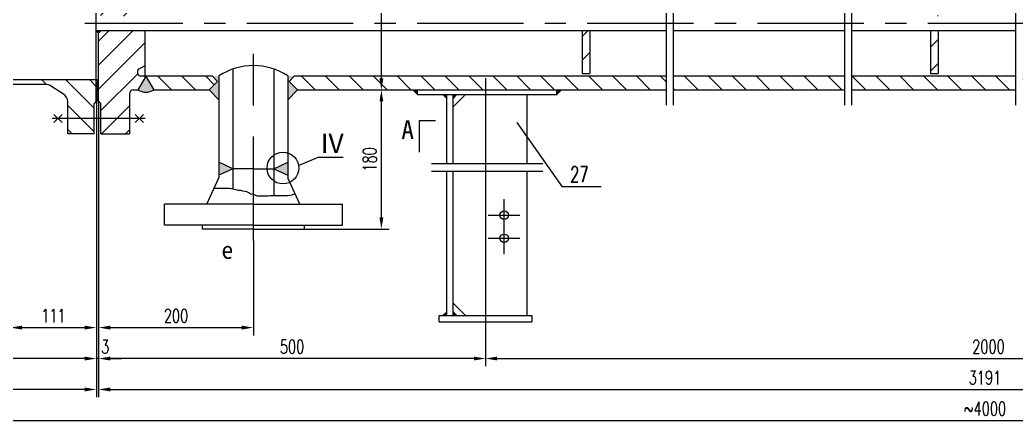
# Model space of a CAD drawing. Extents: x -330 to 591, y 748 to 1407.
# Drawn here: x -199.8 to 57.7, y 1125.9 to 1231.5 of the extents above; entities that cross this region are included whole.
import ezdxf

# ---------------------------------------------------------------- set-up
doc = ezdxf.new("R2010")
doc.units = 0
doc.header["$LTSCALE"] = 11
doc.header["$MEASUREMENT"] = 0
doc.linetypes.add('CENTER', pattern=[2, 1.25, -0.25, 0.25, -0.25])
doc.layers.get('DEFPOINTS').update_dxf_attribs({"linetype": 'CONTINUOUS'})
doc.layers.add('1', color=1, linetype='CONTINUOUS')
doc.layers.add('6', color=1, linetype='CENTER')
doc.styles.add('HZTXT', font='romans.shx', dxfattribs={"width": 0.7, "bigfont": 'hzj.shx'})
doc.styles.get("Standard").update_dxf_attribs({"font": 'SimSun.ttf', "width": 0.7})
doc.dimstyles.get("Standard").update_dxf_attribs({"dimtxt": 0.18, "dimasz": 0.18, "dimexe": 0.18, "dimexo": 0.0625, "dimgap": 0.09, "dimtad": 0, "dimtih": 1, "dimtoh": 1, "dimdec": 4, "dimzin": 0, "dimdsep": 46, "dimtxsty": 'Standard', "dimcen": 0.09, "dimadec": 0, "dimazin": 0, "dimtfac": 1, "dimtdec": 4, "dimtofl": 0, "dimtmove": 0, "dimatfit": 3, "dimfxl": 0, "dimtolj": 1, "dimtzin": 0, "dimarcsym": 0})
pattern_1 = [(135, (0, 731.0505), (-3.093592, -3.093592), [])]
pattern_2 = [(45, (0, 731.0505), (-3.093592, 3.093592), [])]

# ---------------------------------------------------------------- blocks, each defined once
blk = doc.blocks.new('*D128')
at = {"layer": '1', "color": 4}
for p, q in [((-179.46, 1141.89), (-179.46, 1133.89)), ((278.74, 1141.89), (278.74, 1133.89)), ((-176.46, 1135.89), (275.74, 1135.89))]:
    blk.add_line(p, q, dxfattribs=at)
for points in [[(-176.46, 1136.39), (-176.46, 1135.39), (-179.46, 1135.89)], [(275.74, 1136.39), (275.74, 1135.39), (278.74, 1135.89)]]:
    blk.add_solid(points, dxfattribs=at)
at = {"layer": 'DEFPOINTS', "color": 0}
for p in [(-179.46, 1141.89), (278.74, 1141.89), (278.74, 1135.89)]:
    blk.add_point(p, dxfattribs=at)
at = {"layer": '1', "color": 4, "insert": (49.64, 1138.94), "char_height": 3.5, "attachment_point": 5, "style": 'HZTXT'}
blk.add_mtext('\\A1;3191', dxfattribs=at)
blk = doc.blocks.new('*D127')
at = {"layer": '1', "color": 4}
for p, q in [((364.54, 1181.74), (364.54, 1125.89)), ((-265.26, 1146.72), (-265.26, 1125.89)), ((-262.26, 1127.89), (361.54, 1127.89))]:
    blk.add_line(p, q, dxfattribs=at)
for points in [[(-262.26, 1128.39), (-262.26, 1127.39), (-265.26, 1127.89)], [(361.54, 1128.39), (361.54, 1127.39), (364.54, 1127.89)]]:
    blk.add_solid(points, dxfattribs=at)
at = {"layer": 'DEFPOINTS', "color": 0}
for p in [(364.54, 1181.74), (-265.26, 1146.72), (364.54, 1127.89)]:
    blk.add_point(p, dxfattribs=at)
at = {"layer": '1', "color": 4, "insert": (49.64, 1130.94), "char_height": 3.5, "attachment_point": 5, "style": 'HZTXT'}
blk.add_mtext('\\A1;~4000', dxfattribs=at)
blk = doc.blocks.new('*D54')
at = {"layer": '1', "color": 4}
for p, q in [((-179.46, 1210.5), (-179.46, 1141.89)), ((-79.46, 1150.4), (-79.46, 1141.89)), ((-82.46, 1143.89), (-176.46, 1143.89))]:
    blk.add_line(p, q, dxfattribs=at)
for points in [[(-176.46, 1144.39), (-176.46, 1143.39), (-179.46, 1143.89)], [(-82.46, 1144.39), (-82.46, 1143.39), (-79.46, 1143.89)]]:
    blk.add_solid(points, dxfattribs=at)
at = {"layer": 'DEFPOINTS', "color": 0}
for p in [(-179.46, 1210.5), (-79.46, 1150.4), (-179.46, 1143.89)]:
    blk.add_point(p, dxfattribs=at)
at = {"layer": '1', "color": 4, "insert": (-129.46, 1146.94), "char_height": 3.5, "attachment_point": 5, "style": 'HZTXT'}
blk.add_mtext('\\A1;500', dxfattribs=at)
blk = doc.blocks.new('*D53')
at = {"layer": '1', "color": 4}
for p, q in [((-179.46, 1210.5), (-179.46, 1149.89)), ((-139.46, 1174.4), (-139.46, 1149.89)), ((-176.46, 1151.89), (-142.46, 1151.89))]:
    blk.add_line(p, q, dxfattribs=at)
for points in [[(-176.46, 1152.39), (-176.46, 1151.39), (-179.46, 1151.89)], [(-142.46, 1152.39), (-142.46, 1151.39), (-139.46, 1151.89)]]:
    blk.add_solid(points, dxfattribs=at)
at = {"layer": 'DEFPOINTS', "color": 0}
for p in [(-179.46, 1210.5), (-139.46, 1174.4), (-139.46, 1151.89)]:
    blk.add_point(p, dxfattribs=at)
at = {"layer": '1', "color": 4, "insert": (-159.46, 1154.94), "char_height": 3.5, "attachment_point": 5, "style": 'HZTXT'}
blk.add_mtext('\\A1;200', dxfattribs=at)
blk = doc.blocks.new('*D52')
at = {"layer": '1', "color": 4}
for p, q in [((-180.06, 1210.5), (-180.06, 1141.89)), ((-179.46, 1210.5), (-179.46, 1141.89)), ((-183.06, 1143.89), (-186.06, 1143.89)), ((-179.46, 1143.89), (-180.06, 1143.89)), ((-176.46, 1143.89), (-173.46, 1143.89))]:
    blk.add_line(p, q, dxfattribs=at)
for points in [[(-183.06, 1144.39), (-183.06, 1143.39), (-180.06, 1143.89)], [(-176.46, 1144.39), (-176.46, 1143.39), (-179.46, 1143.89)]]:
    blk.add_solid(points, dxfattribs=at)
at = {"layer": 'DEFPOINTS', "color": 0}
for p in [(-180.06, 1210.5), (-179.46, 1210.5), (-180.06, 1143.89)]:
    blk.add_point(p, dxfattribs=at)
at = {"layer": '1', "color": 4, "insert": (-177.78, 1146.94), "char_height": 3.5, "attachment_point": 5, "style": 'HZTXT'}
blk.add_mtext('\\A1;3', dxfattribs=at)
blk = doc.blocks.new('*D51')
at = {"layer": '1', "color": 4}
for p, q in [((-202.26, 1216), (-202.26, 1149.89)), ((-180.06, 1210.5), (-180.06, 1149.89)), ((-199.26, 1151.89), (-183.06, 1151.89))]:
    blk.add_line(p, q, dxfattribs=at)
for points in [[(-199.26, 1152.39), (-199.26, 1151.39), (-202.26, 1151.89)], [(-183.06, 1152.39), (-183.06, 1151.39), (-180.06, 1151.89)]]:
    blk.add_solid(points, dxfattribs=at)
at = {"layer": 'DEFPOINTS', "color": 0}
for p in [(-202.26, 1216), (-180.06, 1210.5), (-180.06, 1151.89)]:
    blk.add_point(p, dxfattribs=at)
at = {"layer": '1', "color": 4, "insert": (-191.16, 1154.94), "char_height": 3.5, "attachment_point": 5, "style": 'HZTXT'}
blk.add_mtext('\\A1;111', dxfattribs=at)
blk = doc.blocks.new('*D49')
at = {"layer": '1', "color": 4}
for p, q in [((-239.06, 1216), (-239.06, 1141.89)), ((-180.06, 1149.89), (-180.06, 1141.89)), ((-183.06, 1143.89), (-236.06, 1143.89))]:
    blk.add_line(p, q, dxfattribs=at)
for points in [[(-236.06, 1144.39), (-236.06, 1143.39), (-239.06, 1143.89)], [(-183.06, 1144.39), (-183.06, 1143.39), (-180.06, 1143.89)]]:
    blk.add_solid(points, dxfattribs=at)
at = {"layer": 'DEFPOINTS', "color": 0}
for p in [(-239.06, 1216), (-180.06, 1149.89), (-239.06, 1143.89)]:
    blk.add_point(p, dxfattribs=at)
at = {"layer": '1', "color": 4, "insert": (-209.56, 1146.94), "char_height": 3.5, "attachment_point": 5, "style": 'HZTXT'}
blk.add_mtext('\\A1;295', dxfattribs=at)
blk = doc.blocks.new('*D47')
at = {"layer": '1', "color": 4}
for p, q in [((-265.26, 1256), (-265.26, 1133.89)), ((-180.06, 1210.5), (-180.06, 1133.89)), ((-183.06, 1135.89), (-262.26, 1135.89))]:
    blk.add_line(p, q, dxfattribs=at)
for points in [[(-262.26, 1136.39), (-262.26, 1135.39), (-265.26, 1135.89)], [(-183.06, 1136.39), (-183.06, 1135.39), (-180.06, 1135.89)]]:
    blk.add_solid(points, dxfattribs=at)
at = {"layer": 'DEFPOINTS', "color": 0}
for p in [(-265.26, 1256), (-180.06, 1210.5), (-265.26, 1135.89)]:
    blk.add_point(p, dxfattribs=at)
at = {"layer": '1', "color": 4, "insert": (-222.66, 1138.94), "char_height": 3.5, "attachment_point": 5, "style": 'HZTXT'}
blk.add_mtext('\\A1;401', dxfattribs=at)
blk = doc.blocks.new('*D38')
at = {"layer": '1', "color": 4}
for p, q in [((-109.5, 1213.4), (-104.38, 1213.4)), ((-106.38, 1180.4), (-106.38, 1210.4)), ((-126.26, 1177.4), (-104.38, 1177.4))]:
    blk.add_line(p, q, dxfattribs=at)
for points in [[(-106.88, 1210.4), (-105.88, 1210.4), (-106.38, 1213.4)], [(-106.88, 1180.4), (-105.88, 1180.4), (-106.38, 1177.4)]]:
    blk.add_solid(points, dxfattribs=at)
at = {"layer": 'DEFPOINTS', "color": 0}
for p in [(-109.5, 1213.4), (-106.38, 1213.4), (-126.26, 1177.4)]:
    blk.add_point(p, dxfattribs=at)
at = {"layer": '1', "color": 4, "insert": (-109.43, 1195.4), "char_height": 3.5, "attachment_point": 5, "rotation": 90, "style": 'HZTXT'}
blk.add_mtext('\\A1;180', dxfattribs=at)
blk = doc.blocks.new('*D37')
at = {"layer": '1', "color": 4}
for p, q in [((-79.46, 1150.4), (-79.46, 1141.89)), ((180.54, 1150.4), (180.54, 1141.89)), ((-76.46, 1143.89), (177.54, 1143.89))]:
    blk.add_line(p, q, dxfattribs=at)
for points in [[(-76.46, 1144.39), (-76.46, 1143.39), (-79.46, 1143.89)], [(177.54, 1144.39), (177.54, 1143.39), (180.54, 1143.89)]]:
    blk.add_solid(points, dxfattribs=at)
at = {"layer": 'DEFPOINTS', "color": 0}
for p in [(-79.46, 1150.4), (180.54, 1150.4), (180.54, 1143.89)]:
    blk.add_point(p, dxfattribs=at)
at = {"layer": '1', "color": 4, "insert": (50.54, 1146.94), "char_height": 3.5, "attachment_point": 5, "style": 'HZTXT'}
blk.add_mtext('\\A1;2000', dxfattribs=at)
blk = doc.blocks.new('*D36')
at = {"layer": '1', "color": 4}
for p, q in [((-104.37, 1298.6), (-108.38, 1298.6)), ((-106.38, 1216.4), (-106.38, 1295.6)), ((-109.5, 1213.4), (-104.38, 1213.4))]:
    blk.add_line(p, q, dxfattribs=at)
for points in [[(-106.88, 1295.6), (-105.88, 1295.6), (-106.38, 1298.6)], [(-106.88, 1216.4), (-105.88, 1216.4), (-106.38, 1213.4)]]:
    blk.add_solid(points, dxfattribs=at)
at = {"layer": 'DEFPOINTS', "color": 0}
for p in [(-106.38, 1298.6), (-104.37, 1298.6), (-109.5, 1213.4)]:
    blk.add_point(p, dxfattribs=at)
at = {"layer": '1', "color": 4, "insert": (-109.43, 1256), "char_height": 3.5, "attachment_point": 5, "rotation": 90, "style": 'HZTXT'}
blk.add_mtext('\\A1;%%C426X22', dxfattribs=at)

msp = doc.modelspace()

# ---------------------------------------------------------------- hatches: boundary and pattern name
at = {"layer": '1'}
h = msp.add_hatch(dxfattribs=at)
h.set_pattern_fill('ANSI31', color=0, scale=35, style=0)
h.set_pattern_definition(pattern_2)
h.paths.add_polyline_path([(-171.462271, 1310.003015), (-178.862271, 1310.003015), (-178.862271, 1306.003015), (-171.462271, 1306.003015)])
h.paths.add_polyline_path([(-169.309792, 1298.603015), (-170.462271, 1298.603015, -0.4142135624), (-171.462271, 1299.603015), (-171.462271, 1306.003015), (-178.862271, 1306.003015), (-178.862271, 1302.103015), (-179.462271, 1301.503015), (-179.462271, 1256.003015), (-179.462271, 1233.053015), (-178.862271, 1232.453015), (-167.462271, 1232.453015), (-167.462271, 1242.343015), (-170.462271, 1242.343015), (-171.462271, 1242.343015), (-171.462271, 1242.943015), (-172.462271, 1242.943015), (-172.808681, 1243.543015), (-172.462271, 1244.143015), (-171.462271, 1244.143015), (-171.462271, 1244.743015), (-170.462271, 1244.743015), (-167.462271, 1244.743015), (-167.462271, 1256.003015), (-167.462271, 1263.359944, -0.5082967515), (-174.450425, 1268.458005, -0.5082967515), (-167.462271, 1273.556065), (-167.462271, 1292.270965), (-168.962271, 1293.13699, -0.767326988), (-168.462271, 1295.003015), (-167.462271, 1295.003015), (-167.462271, 1295.403015)])
h.paths.add_polyline_path([(-167.462271, 1228.653015), (-178.862271, 1228.653015), (-179.462271, 1228.053015), (-179.462271, 1210.503015), (-178.862271, 1209.903015), (-178.862271, 1206.003015), (-171.462271, 1206.003015), (-171.462271, 1212.403015, -0.4142135624), (-170.462271, 1213.403015), (-169.309792, 1213.403015), (-167.462271, 1216.603015), (-167.462271, 1217.003015), (-168.462271, 1217.003015, -0.767326988), (-168.962271, 1218.869041), (-167.462271, 1219.735066)])
h.paths.add_polyline_path([(-171.462271, 1206.003015), (-178.862271, 1206.003015), (-178.862271, 1202.003015), (-171.462271, 1202.003015)])
h.paths.add_polyline_path([(-167.462271, 1267.263015), (-170.462271, 1267.263015), (-171.462271, 1267.263015), (-171.462271, 1267.863015), (-172.462271, 1267.863015), (-172.808681, 1268.463015), (-172.462271, 1269.063015), (-171.462271, 1269.063015), (-171.462271, 1269.663015), (-170.462271, 1269.663015), (-167.462271, 1269.663015), (-167.462271, 1273.556065, 0.5082967515), (-174.450425, 1268.458005, 0.5082967515), (-167.462271, 1263.359944)])
h.paths.add_polyline_path([(-167.462271, 1267.863015), (-170.462271, 1267.863015), (-170.462271, 1267.263015), (-167.462271, 1267.263015)], flags=17)
h.paths.add_polyline_path([(-167.462271, 1269.663015), (-170.462271, 1269.663015), (-170.462271, 1269.063015), (-167.462271, 1269.063015)], flags=17)
h.paths.add_polyline_path([(-170.462271, 1267.863015), (-171.462271, 1267.863015), (-171.462271, 1267.263015), (-170.462271, 1267.263015)], flags=17)
h.paths.add_polyline_path([(-170.462271, 1269.663015), (-171.462271, 1269.663015), (-171.462271, 1269.063015), (-170.462271, 1269.063015)], flags=17)
h = msp.add_hatch(dxfattribs=at)
h.set_pattern_fill('ANSI31', color=0, scale=35, angle=90, style=0)
h.set_pattern_definition(pattern_1)
h.paths.add_polyline_path([(-32.70801, 1298.603015), (-165.21475, 1298.603015), (-167.062271, 1295.403015), (-167.062271, 1295.003015), (-32.70801, 1295.003015)])
h.paths.add_polyline_path([(-148.704256, 1215.599825), (-150.107446, 1217.003015), (-167.062271, 1217.003015), (-167.062271, 1216.603015), (-165.21475, 1213.403015), (-150.901066, 1213.403015)])
h.paths.add_polyline_path([(-32.70801, 1217.003015), (-128.817097, 1217.003015), (-130.220287, 1215.599825), (-128.023477, 1213.403015), (-32.70801, 1213.403015)])
h.paths.add_polyline_path([(13.428503, 1217.003015), (-30.90801, 1217.003015), (-30.90801, 1213.403015), (13.428503, 1213.403015)])
h.paths.add_polyline_path([(-6.887925, 1298.603015), (-30.90801, 1298.603015), (-30.90801, 1295.003015), (-7.808772, 1295.003015)])
h.paths.add_polyline_path([(13.428503, 1298.603015), (-6.887925, 1298.603015), (-7.808772, 1295.003015), (13.428503, 1295.003015)])
h.paths.add_polyline_path([(45.948423, 1298.603015), (15.713946, 1298.603015), (15.228503, 1295.775811), (15.228503, 1295.003015), (45.355336, 1295.003015)])
h.paths.add_polyline_path([(57.636938, 1298.603015), (45.948423, 1298.603015), (45.355336, 1295.003015), (57.636938, 1295.003015)])
h.paths.add_polyline_path([(57.636938, 1217.003015), (15.228503, 1217.003015), (15.228503, 1213.403015), (57.636938, 1213.403015)])
h.paths.add_polyline_path([(102.769531, 1217.003015), (59.436938, 1217.003015), (59.436938, 1213.403015), (102.769531, 1213.403015)])
h.paths.add_polyline_path([(70.041469, 1298.603015), (59.436938, 1298.603015), (59.436938, 1295.003015), (69.45708, 1295.003015)])
h.paths.add_polyline_path([(102.769531, 1298.603015), (70.041469, 1298.603015), (69.45708, 1295.003015), (102.769531, 1295.003015)])
h.paths.add_polyline_path([(148.32165, 1298.603015), (104.569531, 1298.603015), (104.569531, 1295.003015), (148.32165, 1295.003015)])
h.paths.add_polyline_path([(148.32165, 1217.003015), (104.569531, 1217.003015), (104.569531, 1213.403015), (148.32165, 1213.403015)])
h.paths.add_polyline_path([(198.278929, 1217.003015), (150.12165, 1217.003015), (150.12165, 1213.403015), (200.060656, 1213.403015)])
h.paths.add_polyline_path([(227.120053, 1217.003015), (198.278929, 1217.003015), (200.060656, 1213.403015), (228.336781, 1213.403015)])
h.paths.add_polyline_path([(267.137729, 1216.603015), (267.137729, 1217.003015), (227.120053, 1217.003015), (228.336781, 1213.403015), (265.290208, 1213.403015)])
h.paths.add_polyline_path([(222.881473, 1298.603015), (150.12165, 1298.603015), (150.12165, 1295.003015), (223.877272, 1295.003015)])
h.paths.add_polyline_path([(263.395818, 1298.603015), (250.776523, 1298.603015), (248.579713, 1296.406206), (249.982903, 1295.003015), (262.392062, 1295.003015, -0.0307728706), (262.35534, 1295.599107, -0.1682828865)])
h.paths.add_polyline_path([(265.290208, 1298.603015), (263.395818, 1298.603015, 0.1682828865), (262.35534, 1295.599107, 0.0307728706), (262.392062, 1295.003015), (267.137729, 1295.003015), (267.137729, 1295.403015)])
h = msp.add_hatch(dxfattribs=at)
h.set_pattern_fill('ANSI31', color=0, scale=35, style=0)
h.set_pattern_definition(pattern_2)
h.paths.add_polyline_path([(-52.462271, 1272.793015), (-54.462271, 1272.793015), (-54.462271, 1269.663015), (-52.462271, 1269.663015)])
h.paths.add_polyline_path([(-54.462271, 1244.743015), (-52.462271, 1244.743015), (-52.462271, 1267.263015), (-54.462271, 1267.263015)])
h.paths.add_polyline_path([(-52.462271, 1242.343015), (-54.462271, 1242.343015), (-54.462271, 1232.453015), (-52.462271, 1232.453015)])
h.paths.add_polyline_path([(-52.462271, 1228.653015), (-54.462271, 1228.653015), (-54.462271, 1217.603015), (-52.462271, 1217.603015)])
h = msp.add_hatch(dxfattribs=at)
h.set_pattern_fill('ANSI31', color=0, scale=35, style=0)
h.set_pattern_definition(pattern_2)
h.paths.add_polyline_path([(35.537729, 1269.663015), (37.537729, 1269.663015), (37.537729, 1272.793015), (35.537729, 1272.793015)])
h.paths.add_polyline_path([(37.537729, 1267.263015), (35.537729, 1267.263015), (35.537729, 1244.743015), (37.537729, 1244.743015)])
h.paths.add_polyline_path([(35.537729, 1232.453015), (37.537729, 1232.453015), (37.537729, 1242.343015), (35.537729, 1242.343015)])
h.paths.add_polyline_path([(35.537729, 1217.603015), (37.537729, 1217.603015), (37.537729, 1228.653015), (35.537729, 1228.653015)])
for points in [[(-178.862271, 1228.653015), (-180.062271, 1228.653015), (-179.462271, 1228.053015)], [(-169.309792, 1213.403015, 0.2930373074), (-165.21475, 1213.403015), (-167.062271, 1216.603015), (-167.062271, 1217.003015), (-167.462271, 1217.003015), (-167.462271, 1216.603015)], [(-148.362271, 1210.864221), (-150.901066, 1213.403015), (-148.704256, 1215.599825), (-150.107446, 1217.003015), (-148.362271, 1217.003015)], [(-128.023477, 1213.403015), (-130.562271, 1210.864221), (-130.562271, 1217.003015), (-128.817097, 1217.003015), (-130.220287, 1215.599825)], [(-97.062271, 1212.203015), (-97.062271, 1213.403015), (-98.262271, 1213.403015)], [(-59.862271, 1213.403015), (-61.062271, 1213.403015), (-61.062271, 1212.203015)], [(-89.462271, 1212.203015), (-90.462271, 1212.203015), (-89.462271, 1211.203015)], [(-86.862271, 1212.203015), (-87.862271, 1212.203015), (-87.862271, 1211.203015)], [(-148.362271, 1194.681723), (-148.362271, 1191.324308), (-144.762271, 1193.003015)], [(-130.562271, 1194.681723), (-134.162271, 1193.003015), (-130.562271, 1191.324308)], [(-89.462271, 1156.003015), (-90.462271, 1155.003015), (-89.462271, 1155.003015)], [(-87.862271, 1156.003015), (-87.862271, 1155.003015), (-86.862271, 1155.003015)]]:
    msp.add_hatch(color=0, dxfattribs=at).paths.add_polyline_path(points)
h = msp.add_hatch(dxfattribs=at)
h.set_pattern_fill('ANSI31', color=0, scale=35, angle=90, style=0)
h.set_pattern_definition(pattern_1)
h.paths.add_polyline_path([(-180.062271, 1216.003015), (-199.062271, 1216.003015), (-198.369451, 1214.803015), (-193.164518, 1214.803015, -0.143297214), (-191.870789, 1214.424467), (-188.568542, 1212.311029, -0.2557369175), (-187.462271, 1210.289578), (-187.462271, 1206.003015), (-180.662271, 1206.003015), (-180.662271, 1209.903015), (-180.062271, 1210.503015)])
h.paths.add_polyline_path([(-180.662271, 1206.003015), (-187.462271, 1206.003015), (-187.462271, 1202.003015), (-180.662271, 1202.003015)])
h = msp.add_hatch(dxfattribs=at)
h.set_pattern_fill('ANSI38', color=0, scale=3, style=0)
h.set_pattern_definition([(45, (316.299, -31.7727), (-0.26516504, 0.26516504), []), (135, (316.299, -31.7727), (-0.79549513, 0.26516504), [0.9375, -0.5625])])
h.paths.add_polyline_path([(-179.462271, 1216.003015), (-180.062271, 1216.003015), (-180.062271, 1210.503015), (-179.462271, 1210.503015)])

# ---------------------------------------------------------------- linework, layer by layer
at = {"layer": '1', "color": 0}
for p, q in [((-32.70801, 1209.403015), (-32.70801, 1302.603015)), ((-30.90801, 1209.403015), (-30.90801, 1302.603015)), ((13.428503, 1209.403015), (13.428503, 1302.603015)), ((15.228503, 1209.403015), (15.228503, 1302.603015)), ((57.636938, 1209.403015), (57.636938, 1302.603015)), ((-180.062271, 1210.503015), (-180.062271, 1256.003015)), ((-32.70801, 1228.653015), (-180.062271, 1228.653015)), ((-179.462271, 1228.053015), (-180.062271, 1228.653015)), ((-178.862271, 1228.653015), (-179.462271, 1228.053015)), ((-167.462271, 1216.603015), (-167.462271, 1228.653015)), ((-54.462271, 1228.653015), (-54.462271, 1217.603015)), ((-52.462271, 1228.653015), (-52.462271, 1217.603015)), ((13.428503, 1228.653015), (-30.90801, 1228.653015)), ((57.636938, 1228.653015), (15.228503, 1228.653015)), ((35.537729, 1228.653015), (35.537729, 1217.603015)), ((37.537729, 1228.653015), (37.537729, 1217.603015)), ((-179.462271, 1210.503015), (-179.462271, 1228.053015)), ((-139.462271, 1209.367766), (-139.462271, 1222.688496)), ((-168.962271, 1218.869041), (-167.462271, 1219.735066)), ((-144.762271, 1218.79057), (-144.762271, 1207.951116)), ((-144.762271, 1218.79057), (-144.762271, 1187.690117)), ((-134.162271, 1218.79057), (-134.162271, 1208.434088)), ((-134.162271, 1218.79057), (-134.162271, 1185.987328)), ((-179.462271, 1216.003015), (-244.062271, 1216.003015)), ((-167.462271, 1216.603015), (-169.309792, 1213.403015)), ((-168.462271, 1217.003015), (-150.107446, 1217.003015)), ((-167.062271, 1216.603015), (-167.062271, 1217.003015)), ((-167.062271, 1216.603015), (-165.21475, 1213.403015)), ((-148.704256, 1215.599825), (-150.901066, 1213.403015)), ((-148.704256, 1215.599825), (-150.107446, 1217.003015)), ((-148.362271, 1217.003015), (-148.362271, 1190.603015)), ((-130.562271, 1217.003015), (-130.562271, 1190.603015)), ((-130.220287, 1215.599825), (-128.817097, 1217.003015)), ((-130.220287, 1215.599825), (-128.023477, 1213.403015)), ((-128.817097, 1217.003015), (-32.70801, 1217.003015)), ((-79.462271, 1216.403015), (-79.462271, 1150.403015)), ((-54.462271, 1217.603015), (-52.462271, 1217.603015)), ((-30.90801, 1217.003015), (13.428503, 1217.003015)), ((15.228503, 1217.003015), (57.636938, 1217.003015)), ((35.537729, 1217.603015), (37.537729, 1217.603015)), ((-193.164518, 1214.803015), (-216.062271, 1214.803015)), ((-188.568542, 1212.311029), (-191.870789, 1214.424467)), ((-170.462271, 1213.403015), (-169.309792, 1213.403015)), ((-165.21475, 1213.403015), (-150.901066, 1213.403015)), ((-150.901066, 1213.403015), (-148.362271, 1210.864221)), ((-128.023477, 1213.403015), (-130.562271, 1210.864221)), ((-128.023477, 1213.403015), (-32.70801, 1213.403015)), ((-97.062271, 1212.203015), (-98.262271, 1213.403015)), ((-97.062271, 1212.203015), (-97.062271, 1213.403015)), ((-61.062271, 1212.203015), (-59.862271, 1213.403015)), ((-61.062271, 1212.203015), (-61.062271, 1213.403015)), ((-30.90801, 1213.403015), (13.428503, 1213.403015)), ((15.228503, 1213.403015), (57.636938, 1213.403015)), ((-187.462271, 1202.003015), (-187.462271, 1210.289578)), ((-180.062271, 1210.503015), (-180.662271, 1209.903015)), ((-179.462271, 1210.503015), (-180.062271, 1210.503015)), ((-179.462271, 1210.503015), (-178.862271, 1209.903015)), ((-171.462271, 1212.403015), (-171.462271, 1202.003015)), ((-97.062271, 1212.203015), (-61.062271, 1212.203015)), ((-90.462271, 1212.203015), (-89.462271, 1211.203015)), ((-89.462271, 1194.351528), (-89.462271, 1212.203015)), ((-87.862271, 1211.203015), (-86.862271, 1212.203015)), ((-87.862271, 1194.351528), (-87.862271, 1212.203015)), ((-87.862271, 1209.003015), (-84.662271, 1212.203015)), ((-68.662271, 1194.351528), (-68.662271, 1212.203015)), ((-180.662271, 1202.003015), (-180.662271, 1209.903015)), ((-178.862271, 1202.003015), (-178.862271, 1209.903015)), ((-167.462271, 1206.003015), (-191.462271, 1206.003015)), ((-188.901611, 1207.063676), (-191.022931, 1204.942355)), ((-191.022931, 1207.063676), (-188.901611, 1204.942355)), ((-167.901611, 1207.063676), (-170.022931, 1204.942355)), ((-170.022931, 1207.063676), (-167.901611, 1204.942355)), ((-96.539221, 1203.207364), (-96.539221, 1205.506488)), ((-96.539221, 1205.506488), (-92.382886, 1205.506488)), ((-96.539221, 1197.310153), (-96.539221, 1203.207364)), ((-71.390005, 1204.945578), (-59.610945, 1188.348459)), ((-180.662271, 1202.003015), (-187.462271, 1202.003015)), ((-178.862271, 1202.003015), (-171.462271, 1202.003015)), ((-139.462271, 1174.403015), (-139.462271, 1201.350252)), ((-122.591748, 1196.001533), (-127.750108, 1193.822084)), ((-122.591748, 1196.001533), (-116.292055, 1196.001533)), ((-144.762271, 1193.003015), (-148.362271, 1194.681723)), ((-144.762271, 1193.003015), (-148.362271, 1191.324308)), ((-139.462271, 1193.003015), (-144.762271, 1193.003015)), ((-139.462271, 1193.003015), (-134.162271, 1193.003015)), ((-134.162271, 1193.003015), (-130.562271, 1194.681723)), ((-134.162271, 1193.003015), (-130.562271, 1191.324308)), ((-93.462271, 1194.351528), (-64.662271, 1194.351528)), ((-93.462271, 1192.351528), (-64.662271, 1192.351528)), ((-89.462271, 1155.003015), (-89.462271, 1192.351528)), ((-87.862271, 1155.003015), (-87.862271, 1192.351528)), ((-68.662271, 1155.003015), (-68.662271, 1192.351528)), ((-151.462271, 1183.803015), (-148.362271, 1190.603015)), ((-127.462271, 1183.803015), (-130.562271, 1190.603015)), ((-145.674805, 1187.865956), (-149.610048, 1187.865956)), ((-145.048287, 1187.761585), (-145.674805, 1187.865956)), ((-144.42177, 1187.605035), (-145.048287, 1187.761585)), ((-143.899669, 1187.55285), (-144.42177, 1187.605035)), ((-143.32536, 1187.396296), (-143.899669, 1187.55285)), ((-142.751051, 1187.344115), (-143.32536, 1187.396296)), ((-142.228956, 1187.187561), (-142.751051, 1187.344115)), ((-141.706855, 1187.083194), (-142.228956, 1187.187561)), ((-141.18476, 1186.978826), (-141.706855, 1187.083194)), ((-49.610945, 1188.348459), (-59.610945, 1188.348459)), ((-140.610451, 1186.717905), (-141.18476, 1186.978826)), ((-140.08835, 1186.456984), (-140.610451, 1186.717905)), ((-139.514041, 1186.300431), (-140.08835, 1186.456984)), ((-138.991946, 1186.143878), (-139.514041, 1186.300431)), ((-138.365423, 1185.935143), (-138.991946, 1186.143878)), ((-135.650513, 1185.935143), (-138.365423, 1185.935143)), ((-135.128412, 1185.987328), (-135.650513, 1185.935143)), ((-130.638367, 1185.987328), (-135.128412, 1185.987328)), ((-130.064058, 1186.03951), (-130.638367, 1185.987328)), ((-129.489749, 1186.196064), (-130.064058, 1186.03951)), ((-128.967648, 1186.404799), (-129.489749, 1186.196064)), ((-128.69376, 1186.504346), (-128.967648, 1186.404799)), ((-74.662271, 1170.903015), (-74.662271, 1185.103015)), ((-139.462271, 1183.803015), (-162.462271, 1183.803015)), ((-162.462271, 1178.403015), (-162.462271, 1183.803015)), ((-139.462271, 1183.803015), (-116.462271, 1183.803015)), ((-116.462271, 1178.403015), (-116.462271, 1183.803015)), ((-78.762271, 1181.003015), (-70.562271, 1181.003015)), ((-139.462271, 1178.403015), (-162.462271, 1178.403015)), ((-152.662271, 1177.403015), (-152.662271, 1178.403015)), ((-139.462271, 1177.403015), (-152.662271, 1177.403015)), ((-139.462271, 1178.403015), (-116.462271, 1178.403015)), ((-139.462271, 1177.403015), (-126.262271, 1177.403015)), ((-126.262271, 1177.403015), (-126.262271, 1178.403015)), ((-78.762271, 1175.003015), (-70.562271, 1175.003015)), ((-87.862271, 1158.203015), (-84.662271, 1155.003015)), ((-91.462271, 1153.403015), (-91.462271, 1155.003015)), ((-91.462271, 1155.003015), (-67.462271, 1155.003015)), ((-90.462271, 1155.003015), (-89.462271, 1156.003015)), ((-87.862271, 1156.003015), (-86.862271, 1155.003015)), ((-67.462271, 1155.003015), (-67.462271, 1153.403015)), ((-91.462271, 1153.403015), (-67.462271, 1153.403015))]:
    msp.add_line(p, q, dxfattribs=at)
for centre, radius in [((-131.820955, 1193.176699), 4.121688), ((-74.662271, 1181.003015), 1.1), ((-74.662271, 1175.003015), 1.1)]:
    msp.add_circle(centre, radius, dxfattribs=at)
for centre, radius, start, end in [((-168.462271, 1218.003015), 1, 120, 270), ((-139.462271, 1203.597932), 16.090564, 56.41873293, 123.58126707), ((-193.164518, 1212.403015), 2.4, 57.38075693, 90), ((-170.462271, 1212.403015), 1, 90, 180), ((-167.262271, 1216.596634), 3.793618, 237.33489392, 302.66510608), ((-189.862271, 1210.289578), 2.4, 0, 57.38075693)]:
    msp.add_arc(centre, radius, start, end, dxfattribs=at)
at = {"layer": '6', "color": 0, "ltscale": 2}
msp.add_line((282.337729, 1230.553015), (-183.062271, 1230.553015), dxfattribs=at)

# ---------------------------------------------------------------- texts
at = {"layer": '1', "color": 0}
for s, height, p in [('A', 4.8, (-101.220801, 1200.702609)), ('Ⅳ', 5, (-122.508466, 1197.081754)), ('e', 4.5, (-147.732066, 1169.687835))]:
    msp.add_text(s, height=height, dxfattribs=at).set_placement(p)
at = {"layer": '1', "color": 0, "style": 'HZTXT', "width": 0.7}
msp.add_text('27', height=4, dxfattribs=at).set_placement((-57.615364, 1189.56029))

# ---------------------------------------------------------------- dimensions: what is measured, and where the dimension line sits
at = {"layer": '1', "color": 0}
dim = msp.add_linear_dim(base=(-106.382947, 1298.603015), p1=(-109.500862, 1213.403015), p2=(-104.373226, 1298.603015), angle=90, text='%%C426X22', dimstyle='Standard', override={"dimtxt": 3.5, "dimasz": 3, "dimexe": 2, "dimexo": 0, "dimgap": 1.3, "dimtad": 1, "dimtih": 0, "dimtoh": 0, "dimlfac": 5, "dimzin": 8, "dimtxsty": 'HZTXT', "dimcen": 0.1, "dimclrd": 4, "dimclre": 4, "dimclrt": 4, "dimtfac": 0.571429, "dimtix": 1, "dimtofl": 1, "dimtmove": 2, "dimtvp": 2, "dimlwd": 65535, "dimlwe": 65535}, dxfattribs=at)
dim.commit()
dim.dimension.update_dxf_attribs({"geometry": '*D36', "text_midpoint": (-109.432947, 1256.003015)})
for base, p1, p2, text, picture, middle in [((-265.261995, 1135.890746), (-180.062271, 1210.503015), (-265.261995, 1256.003015), '401', '*D47', (-222.662133, 1138.940746)), ((364.537452, 1127.890746), (-265.261995, 1146.719946), (364.537452, 1181.742151), '~4000', '*D127', (49.637729, 1130.940746)), ((180.537729, 1143.890746), (-79.462271, 1150.403015), (180.537729, 1150.403015), '2000', '*D37', (50.537729, 1146.940746)), ((278.737729, 1135.890746), (-179.462271, 1141.890746), (278.737729, 1141.890746), '3191', '*D128', (49.637729, 1138.940746))]:
    dim = msp.add_linear_dim(base=base, p1=p1, p2=p2, text=text, dimstyle='Standard', override={"dimtxt": 3.5, "dimasz": 3, "dimexe": 2, "dimexo": 0, "dimgap": 1.3, "dimtad": 1, "dimtih": 0, "dimtoh": 0, "dimlfac": 5, "dimzin": 8, "dimtxsty": 'HZTXT', "dimcen": 0.1, "dimclrd": 4, "dimclre": 4, "dimclrt": 4, "dimtfac": 0.571429, "dimtix": 1, "dimtofl": 1, "dimtmove": 2, "dimtvp": 2, "dimlwd": 65535, "dimlwe": 65535}, dxfattribs=at)
    dim.commit()
    dim.dimension.update_dxf_attribs({"geometry": picture, "text_midpoint": middle})
for base, p1, p2, picture, middle in [((-239.062271, 1143.890746), (-180.062271, 1149.890746), (-239.062271, 1216.003015), '*D49', (-209.562271, 1146.940746)), ((-180.062271, 1151.890746), (-202.262271, 1216.003015), (-180.062271, 1210.503015), '*D51', (-191.162271, 1154.940746)), ((-179.462271, 1143.890746), (-79.462271, 1150.403015), (-179.462271, 1210.503015), '*D54', (-129.462271, 1146.940746)), ((-139.462271, 1151.890746), (-179.462271, 1210.503015), (-139.462271, 1174.403015), '*D53', (-159.462271, 1154.940746))]:
    dim = msp.add_linear_dim(base=base, p1=p1, p2=p2, dimstyle='Standard', override={"dimtxt": 3.5, "dimasz": 3, "dimexe": 2, "dimexo": 0, "dimgap": 1.3, "dimtad": 1, "dimtih": 0, "dimtoh": 0, "dimlfac": 5, "dimzin": 8, "dimtxsty": 'HZTXT', "dimcen": 0.1, "dimclrd": 4, "dimclre": 4, "dimclrt": 4, "dimtfac": 0.571429, "dimtix": 1, "dimtofl": 1, "dimtmove": 2, "dimtvp": 2, "dimlwd": 65535, "dimlwe": 65535}, dxfattribs=at)
    dim.commit()
    dim.dimension.update_dxf_attribs({"geometry": picture, "text_midpoint": middle})
dim = msp.add_linear_dim(base=(-106.382947, 1213.403015), p1=(-126.262271, 1177.403015), p2=(-109.500862, 1213.403015), angle=90, dimstyle='Standard', override={"dimtxt": 3.5, "dimasz": 3, "dimexe": 2, "dimexo": 0, "dimgap": 1.3, "dimtad": 1, "dimtih": 0, "dimtoh": 0, "dimlfac": 5, "dimzin": 8, "dimtxsty": 'HZTXT', "dimcen": 0.1, "dimclrd": 4, "dimclre": 4, "dimclrt": 4, "dimtfac": 0.571429, "dimtix": 1, "dimtofl": 1, "dimtmove": 2, "dimtvp": 2, "dimlwd": 65535, "dimlwe": 65535}, dxfattribs=at)
dim.commit()
dim.dimension.update_dxf_attribs({"geometry": '*D38', "text_midpoint": (-109.432947, 1195.403015)})
dim = msp.add_linear_dim(base=(-180.062271, 1143.890746), p1=(-179.462271, 1210.503015), p2=(-180.062271, 1210.503015), dimstyle='Standard', override={"dimtxt": 3.5, "dimasz": 3, "dimexe": 2, "dimexo": 0, "dimgap": 1.3, "dimtad": 1, "dimtih": 0, "dimtoh": 0, "dimlfac": 5, "dimzin": 8, "dimtxsty": 'HZTXT', "dimcen": 0.1, "dimclrd": 4, "dimclre": 4, "dimclrt": 4, "dimtfac": 0.571429, "dimtix": 1, "dimtofl": 1, "dimtmove": 2, "dimtvp": 2, "dimlwd": 65535, "dimlwe": 65535}, dxfattribs=at)
dim.commit()
dim.dimension.update_dxf_attribs({"geometry": '*D52', "text_midpoint": (-177.777366, 1146.940746), "dimtype": 160})

doc.saveas('drawing.dxf')
